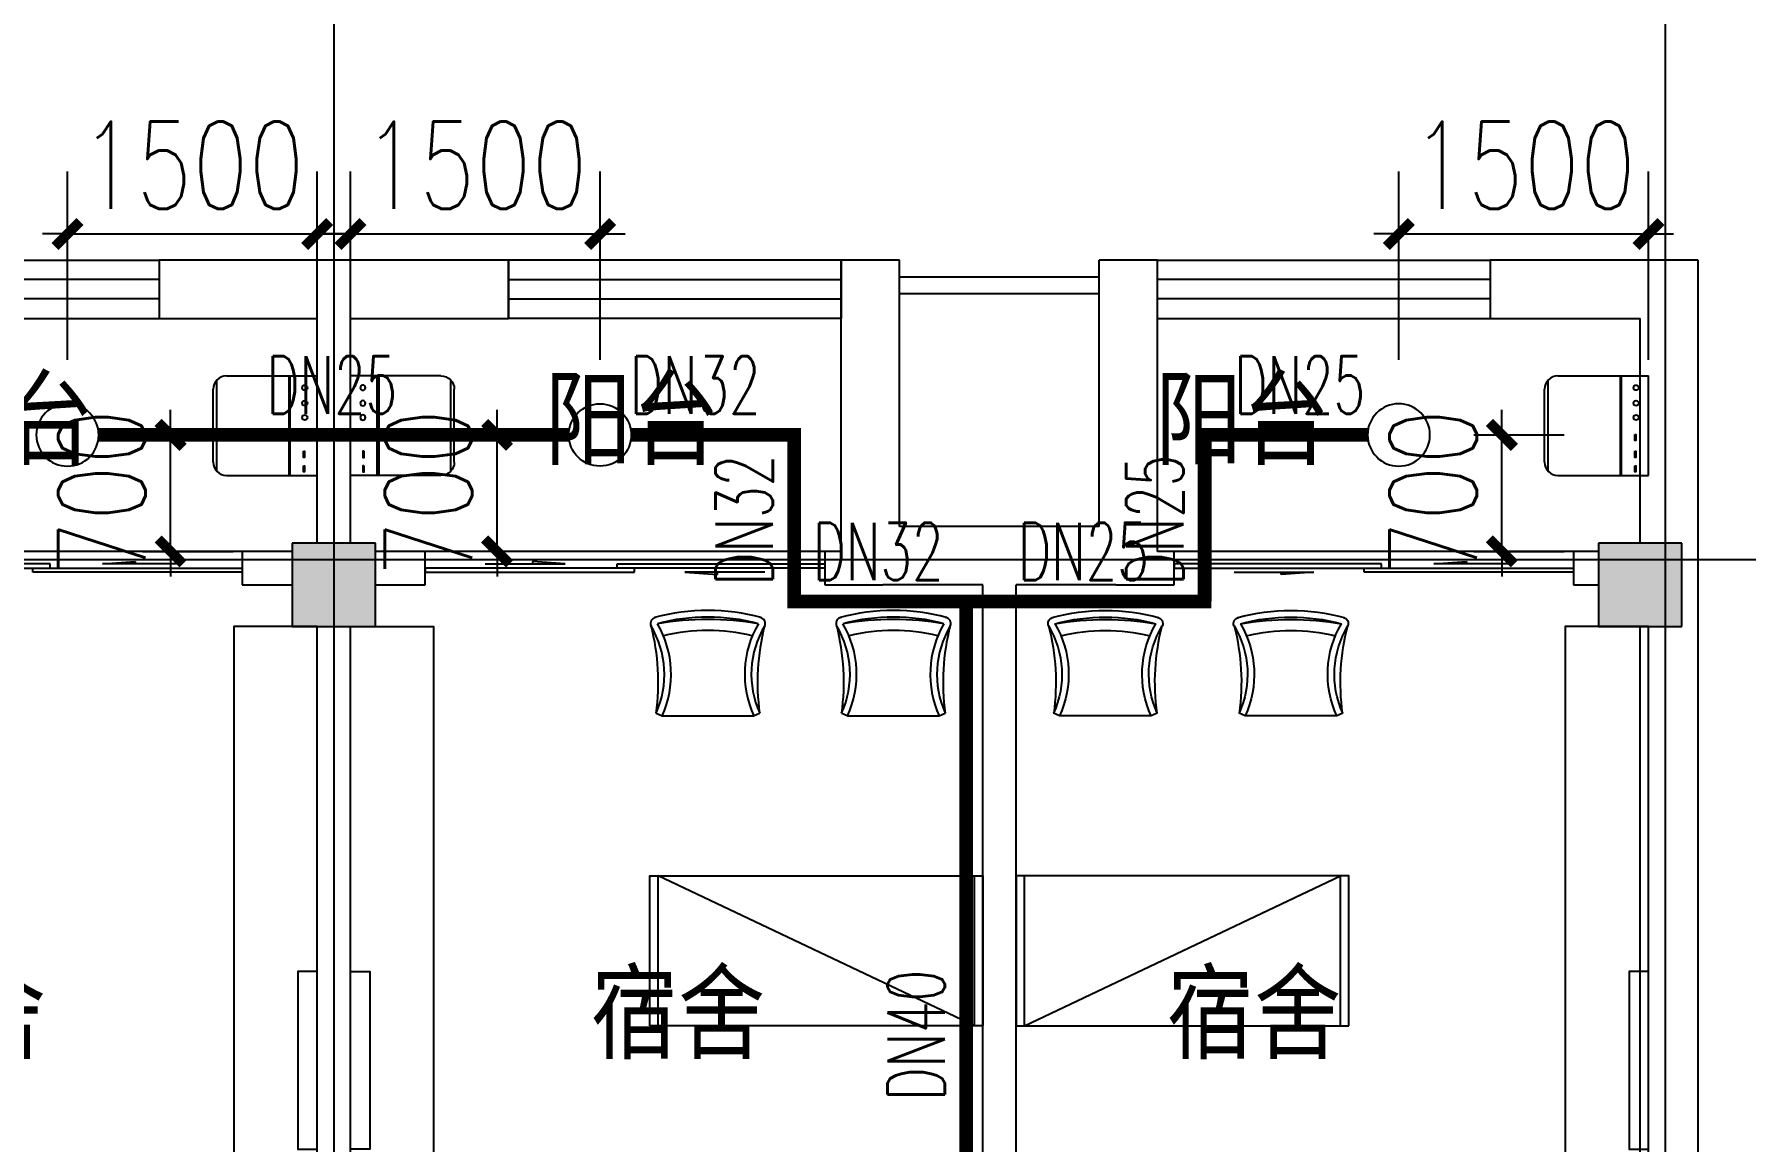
# Model space of a CAD drawing. Extents: x 0 to 2838408, y -923048 to 203859.
# Drawn here: x 2778163 to 2788448, y -614038 to -607384 of the extents above; entities that cross this region are included whole.
import ezdxf

# ---------------------------------------------------------------- set-up
doc = ezdxf.new("R2010")
doc.units = 0
doc.header["$LTSCALE"] = 1000
for name, color, linetype in [('A-Fixt', 81, 'Continuous'), ('COLUMN', 9, 'Continuous'), ('DOTE', 8, 'Continuous'), ('E2-栏杆', 92, 'Continuous'), ('EQUIP_喷头', 7, 'Continuous'), ('PIPE-喷淋', 6, 'Continuous'), ('PUB_HATCH', 8, 'Continuous'), ('PUB_TEXT', 7, 'Continuous'), ('TEXT_喷淋', 7, 'Continuous'), ('TWT_DIM', 3, 'Continuous'), ('WALL', 9, 'Continuous'), ('WINDOW', 4, 'Continuous'), ('XREF', 8, 'Continuous'), ('配景', 3, 'Continuous')]:
    doc.layers.add(name, color=color, linetype=linetype)
doc.styles.add('_TCH_DIM_T3', font='SIMPLEX', dxfattribs={"width": 0.75, "bigfont": 'HZTXT'})
doc.styles.add('_TWT_PIPEDN', font='SIMPLEX', dxfattribs={"width": 0.8, "height": 2.3, "bigfont": 'HZTXT'})
doc.styles.get("Standard").update_dxf_attribs({"font": 'geniso.shx', "bigfont": 'hztxt.shx'})
doc.dimstyles.new('_TWT_ARCH&&150', dxfattribs={"dimtxt": 525, "dimasz": 150, "dimexe": 375, "dimexo": 450, "dimgap": 150, "dimtad": 1, "dimdec": 0, "dimzin": 0, "dimdsep": 46, "dimtxsty": '_TCH_DIM_T3', "dimblk": 'ARCHTICK', "dimcen": 0.09, "dimclrt": 7, "dimazin": 2, "dimtfac": 1, "dimtdec": 0, "dimtix": 1, "dimtmove": 2, "dimatfit": 3, "dimfxl": 1, "dimtolj": 1, "dimtzin": 0, "dimarcsym": 0})

# ---------------------------------------------------------------- blocks, each defined once
blk = doc.blocks.new('单人床')
at = {"layer": 'A-Fixt'}
for p, q in [((47774, 13973), (48674, 13973)), ((47774, 12073), (48674, 13973)), ((47774, 12073), (48674, 12073))]:
    blk.add_line(p, q, dxfattribs=at)
blk.add_lwpolyline([(47774, 14023), (48674, 14023), (48674, 12023), (47774, 12023), (47774, 14023)], dxfattribs=at)
blk = doc.blocks.new('CH_AP01')
for p, q in [((-311, 17), (-275, 0)), ((-275, 0), (275, 0)), ((275, 0), (311, 17))]:
    blk.add_line(p, q)
for centre, radius, start, end in [((0, -579), 1213, 74.7104, 105.2896), ((-307, 555), 37.8, 100.1859, 202.8359), ((-1658, 202), 1360, 352.1659, 14.4283), ((-824, 250), 563, 335.5038, 31.0903), ((0, -579), 1173, 75.0287, 104.9713), ((0, -1278), 1857, 80.611, 99.389), ((-824, 250), 603, 335.5038, 30.2691), ((824, 250), 603, 149.7309, 204.4962), ((824, 250), 563, 148.9097, 204.4962), ((1658, 202), 1360, 165.5717, 187.8341), ((307, 555), 37.8, 337.1641, 79.8141), ((0, -579), 1093, 75.8767, 104.1233)]:
    blk.add_arc(centre, radius, start, end)
blk = doc.blocks.new('A$C61295E98')
at = {"color": 3}
for p, q in [((544, 598), (0, 598)), ((0, 598), (0, 0)), ((161, 598), (161, 0)), ((170, 0), (170, 598)), ((603, 572), (603, 26)), ((624, 518), (624, 80)), ((544, 0), (0, 0))]:
    blk.add_line(p, q, dxfattribs=at)
for points in [[(82, 540), (75, 540), (75, 577), (82, 577)], [(82, 453), (75, 453), (75, 490), (82, 490)], [(82, 353), (75, 353), (75, 389), (82, 389)]]:
    blk.add_lwpolyline(points, close=True, dxfattribs=at)
for centre in [(74, 250), (74, 164), (74, 71)]:
    blk.add_circle(centre, 15.7, dxfattribs=at)
for centre, start, end in [((544, 518), 360, 90), ((544, 80), 270, 0)]:
    blk.add_arc(centre, 80, start, end, dxfattribs=at)
blk = doc.blocks.new('宿舍')
at = {"layer": 'A-Fixt'}
for p, q in [((47854, 13802), (48354, 15702)), ((48354, 13802), (47854, 15702)), ((47854, 13802), (48354, 13802))]:
    blk.add_line(p, q, dxfattribs=at)
for points in [[(47854, 8602), (48354, 8602), (48354, 15702), (47854, 15702)], [(47854, 10676), (47970, 10676), (47970, 11743), (47854, 11743)]]:
    blk.add_lwpolyline(points, close=True, dxfattribs=at)
at = {"xscale": -1, "rotation": 90}
for p in [(63677, 60475), (63677, 58775)]:
    blk.add_blockref('单人床', p, dxfattribs=at)
at = {"layer": 'A-Fixt', "xscale": -1, "rotation": 180}
for p in [(50002, 9140), (51117, 9140)]:
    blk.add_blockref('CH_AP01', p, dxfattribs=at)
at = {"layer": '配景', "color": 252}
blk.add_blockref('A$C61295E98', (47854, 7097), dxfattribs=at)
blk = doc.blocks.new('$WINLIB2D$00000001')
at = {"color": 0}
for points in [[(-0.5, 0.5), (-0.5, -0.5)], [(-0.5, 0.5), (0.5, 0.5)], [(0.5, -0.5), (0.5, 0.5)], [(0.5, 0.1667), (-0.5, 0.1667)], [(0.5, -0.1667), (-0.5, -0.1667)], [(-0.5, -0.5), (0.5, -0.5)]]:
    blk.add_lwpolyline(points, dxfattribs=at)
blk = doc.blocks.new('$DorLib2D$00000131')
at = {"color": 0, "linetype": 'Continuous'}
for p, q in [((0.15, 0.125), (0.2319, 0.1973)), ((0.2319, 0.1973), (0.2319, 0.125)), ((-0.5, 0.125), (-0.5, 0)), ((0.0192, 0.125), (-0.5, 0.125)), ((0.0192, 0), (0.0192, 0.125)), ((0.35, 0.125), (0.15, 0.125)), ((-0.5, 0), (0.0192, 0)), ((-0.024, 0), (0.5, 0)), ((-0.024, -0.125), (-0.024, 0)), ((0.5, 0), (0.5, -0.125)), ((-0.35, -0.125), (-0.15, -0.125)), ((-0.2319, -0.1973), (-0.2319, -0.125)), ((-0.15, -0.125), (-0.2319, -0.1973)), ((0.5, -0.125), (-0.024, -0.125))]:
    blk.add_line(p, q, dxfattribs=at)
blk = doc.blocks.new('4F1')
at = {"layer": 'PUB_HATCH'}
for points in [[(2444166.7, -610441.3), (2443666.7, -610441.3), (2443666.7, -610941.3), (2444166.7, -610941.3)], [(2452016.7, -610441.3), (2451516.7, -610441.3), (2451516.7, -610941.3), (2452016.7, -610941.3)]]:
    blk.add_hatch(color=256, dxfattribs=at).paths.add_polyline_path(points)
at = {"layer": 'COLUMN'}
for p, q in [((2444166.7, -610441.3), (2443666.7, -610441.3)), ((2443666.7, -610441.3), (2443666.7, -610941.3)), ((2444166.7, -610941.3), (2444166.7, -610441.3)), ((2452016.7, -610441.3), (2451516.7, -610441.3)), ((2451516.7, -610441.3), (2451516.7, -610941.3)), ((2452016.7, -610941.3), (2452016.7, -610441.3)), ((2443666.7, -610941.3), (2444166.7, -610941.3)), ((2451516.7, -610941.3), (2452016.7, -610941.3))]:
    blk.add_line(p, q, dxfattribs=at)
at = {"layer": 'DOTE'}
for p, q in [((2443916.7, -606941.3), (2443916.7, -690141.3)), ((2451916.7, -606941.3), (2451916.7, -690141.3)), ((2453916.7, -610541.3), (2343216.7, -610541.3)), ((2453916.7, -610541.3), (2343216.7, -610541.3))]:
    blk.add_line(p, q, dxfattribs=at)
at = {"layer": 'E2-栏杆'}
for points in [[(2447316.7, -608841.3), (2448516.7, -608841.3)], [(2447316.7, -608941.3), (2448516.7, -608941.3)]]:
    blk.add_lwpolyline(points, dxfattribs=at)
at = {"layer": 'WALL'}
for p, q in [((2443916.7, -608741.3), (2442866.7, -608741.3)), ((2442866.7, -608741.3), (2442866.7, -609091.3)), ((2444966.7, -608741.3), (2443916.7, -608741.3)), ((2444966.7, -609091.3), (2444966.7, -608741.3)), ((2447316.7, -608741.3), (2446966.7, -608741.3)), ((2446966.7, -608741.3), (2446966.7, -609091.3)), ((2447316.7, -610341.3), (2447316.7, -608741.3)), ((2448516.7, -610341.3), (2448516.7, -608741.3)), ((2448866.7, -608741.3), (2448516.7, -608741.3)), ((2448866.7, -609091.3), (2448866.7, -608741.3)), ((2452116.7, -608741.3), (2450866.7, -608741.3)), ((2450866.7, -608741.3), (2450866.7, -609091.3)), ((2452116.7, -610541.3), (2452116.7, -608741.3)), ((2442866.7, -609091.3), (2443816.7, -609091.3)), ((2443816.7, -610441.3), (2443816.7, -609091.3)), ((2444016.7, -609091.3), (2444966.7, -609091.3)), ((2444016.7, -610441.3), (2444016.7, -609091.3)), ((2446966.7, -610491.3), (2446966.7, -609091.3)), ((2448866.7, -610491.3), (2448866.7, -609091.3)), ((2450866.7, -609091.3), (2451766.7, -609091.3)), ((2451766.7, -610441.3), (2451766.7, -609091.3)), ((2447916.7, -610341.3), (2447316.7, -610341.3)), ((2448516.7, -610341.3), (2447916.7, -610341.3)), ((2443666.7, -610491.3), (2443366.7, -610491.3)), ((2443366.7, -610491.3), (2443366.7, -610691.3)), ((2444466.7, -610491.3), (2444166.7, -610491.3)), ((2444466.7, -610691.3), (2444466.7, -610491.3)), ((2446966.7, -610491.3), (2446866.7, -610491.3)), ((2446866.7, -610491.3), (2446866.7, -610691.3)), ((2448966.7, -610491.3), (2448866.7, -610491.3)), ((2448966.7, -610691.3), (2448966.7, -610491.3)), ((2451516.7, -610491.3), (2451366.7, -610491.3)), ((2451366.7, -610491.3), (2451366.7, -610691.3)), ((2452116.7, -615891.3), (2452116.7, -610541.3)), ((2443366.7, -610691.3), (2443666.7, -610691.3)), ((2444166.7, -610691.3), (2444466.7, -610691.3)), ((2446866.7, -610691.3), (2447216.7, -610691.3)), ((2447816.7, -610691.3), (2447216.7, -610691.3)), ((2447816.7, -615641.3), (2447816.7, -610691.3)), ((2448616.7, -610691.3), (2448016.7, -610691.3)), ((2448016.7, -615641.3), (2448016.7, -610691.3)), ((2448616.7, -610691.3), (2448966.7, -610691.3)), ((2451366.7, -610691.3), (2451516.7, -610691.3)), ((2443816.7, -615641.3), (2443816.7, -610941.3)), ((2444016.7, -615641.3), (2444016.7, -610941.3)), ((2451766.7, -615641.3), (2451766.7, -610941.3))]:
    blk.add_line(p, q, dxfattribs=at)
at = {"layer": 'WINDOW'}
for p, q in [((2443366.7, -610491.3), (2440966.7, -610491.3)), ((2446866.7, -610491.3), (2444466.7, -610491.3)), ((2451366.7, -610491.3), (2448966.7, -610491.3))]:
    blk.add_line(p, q, dxfattribs=at)
at = {"rotation": 180}
for p in [(2491670.6, -602339.6), (2499670.6, -602339.6)]:
    blk.add_blockref('宿舍', p, dxfattribs=at)
at = {"xscale": -1, "rotation": 180}
blk.add_blockref('宿舍', (2396162.9, -602339.6), dxfattribs=at)
at = {"layer": 'WINDOW', "rotation": 180}
for name, p, xscale, yscale, zscale in [('$WINLIB2D$00000001', (2441866.7, -608916.3), -2000, 350, -2000), ('$WINLIB2D$00000001', (2445966.7, -608916.3), 2000, 350, 2000), ('$WINLIB2D$00000001', (2449866.7, -608916.3), -2000, 350, -2000), ('$DorLib2D$00000131', (2442166.7, -610591.3), -2400, -200, -2400), ('$DorLib2D$00000131', (2445666.7, -610591.3), 2400, -200, 2400), ('$DorLib2D$00000131', (2450166.7, -610591.3), -2400, -200, -2400)]:
    blk.add_blockref(name, p, dxfattribs=dict(at, xscale=xscale, yscale=yscale, zscale=zscale))
at = {"layer": 'PUB_TEXT'}
for s, p in [('阳台', (2441427.8, -609973.2)), ('阳台', (2445184.3, -609973.2)), ('阳台', (2448851.3, -609973.2)), ('宿舍', (2441137.9, -613541)), ('宿舍', (2445460.1, -613541)), ('宿舍', (2448922, -613541))]:
    blk.add_text(s, height=525, dxfattribs=at).set_placement(p)
blk = doc.blocks.new('_ArchTick')
at = {"color": 0, "linetype": 'ByBlock', "const_width": 0.4}
blk.add_lwpolyline([(-0.5, -0.5), (0.5, 0.5)], dxfattribs=at)
blk = doc.blocks.new('*D2841')
at = {"layer": 'Defpoints', "color": 0, "linetype": 'ByBlock', "transparency": 16777216}
for p in [(2779863, -608584), (2778363, -609791), (2779863, -609791)]:
    blk.add_point(p, dxfattribs=at)
at = {"layer": 'TWT_DIM', "color": 0, "linetype": 'ByBlock', "lineweight": -2, "transparency": 16777216}
for p, q in [((2778363, -609341), (2778363, -608209)), ((2779863, -609341), (2779863, -608209)), ((2778363, -608584), (2778213, -608584)), ((2778363, -608584), (2779863, -608584)), ((2779863, -608584), (2780013, -608584))]:
    blk.add_line(p, q, dxfattribs=at)
at = {"layer": 'TWT_DIM', "color": 0, "linetype": 'ByBlock', "lineweight": -2, "transparency": 16777216, "xscale": 150, "yscale": 150, "zscale": 150}
blk.add_blockref('_ArchTick', (2778363, -608584), dxfattribs=at)
at = {"layer": 'TWT_DIM', "color": 0, "linetype": 'ByBlock', "lineweight": -2, "transparency": 16777216, "xscale": 150, "yscale": 150, "zscale": 150, "rotation": 180}
blk.add_blockref('_ArchTick', (2779863, -608584), dxfattribs=at)
at = {"layer": 'TWT_DIM', "color": 7, "linetype": 'ByBlock', "transparency": 16777216, "insert": (2779113, -608171), "char_height": 525, "attachment_point": 5, "style": '_TCH_DIM_T3'}
blk.add_mtext('\\A1;1500', dxfattribs=at)
blk = doc.blocks.new('*D2842')
at = {"layer": 'Defpoints', "color": 0, "linetype": 'ByBlock', "transparency": 16777216}
for p in [(2778363, -609791), (2778982, -609791), (2778363, -610491)]:
    blk.add_point(p, dxfattribs=at)
at = {"layer": 'TWT_DIM', "color": 0, "linetype": 'ByBlock', "lineweight": -2, "transparency": 16777216}
for p, q in [((2778982, -609791), (2778982, -609641)), ((2778813, -609791), (2779357, -609791)), ((2778982, -610491), (2778982, -609791)), ((2778813, -610491), (2779357, -610491)), ((2778982, -610491), (2778982, -610641))]:
    blk.add_line(p, q, dxfattribs=at)
at = {"layer": 'TWT_DIM', "color": 0, "linetype": 'ByBlock', "lineweight": -2, "transparency": 16777216, "xscale": 150, "yscale": 150, "zscale": 150}
for p, rotation in [((2778982, -609791), 270), ((2778982, -610491), 90)]:
    blk.add_blockref('_ArchTick', p, dxfattribs=dict(at, rotation=rotation))
at = {"layer": 'TWT_DIM', "color": 7, "linetype": 'ByBlock', "transparency": 16777216, "insert": (2778569, -610141), "char_height": 525, "attachment_point": 5, "rotation": 90, "style": '_TCH_DIM_T3'}
blk.add_mtext('\\A1;700', dxfattribs=at)
blk = doc.blocks.new('*D2848')
at = {"layer": 'Defpoints', "color": 0, "linetype": 'ByBlock', "transparency": 16777216}
for p in [(2781563, -608584), (2780063, -609791), (2781563, -609791)]:
    blk.add_point(p, dxfattribs=at)
at = {"layer": 'TWT_DIM', "color": 0, "linetype": 'ByBlock', "lineweight": -2, "transparency": 16777216}
for p, q in [((2780063, -609341), (2780063, -608209)), ((2781563, -609341), (2781563, -608209)), ((2780063, -608584), (2779913, -608584)), ((2780063, -608584), (2781563, -608584)), ((2781563, -608584), (2781713, -608584))]:
    blk.add_line(p, q, dxfattribs=at)
at = {"layer": 'TWT_DIM', "color": 0, "linetype": 'ByBlock', "lineweight": -2, "transparency": 16777216, "xscale": 150, "yscale": 150, "zscale": 150}
blk.add_blockref('_ArchTick', (2780063, -608584), dxfattribs=at)
at = {"layer": 'TWT_DIM', "color": 0, "linetype": 'ByBlock', "lineweight": -2, "transparency": 16777216, "xscale": 150, "yscale": 150, "zscale": 150, "rotation": 180}
blk.add_blockref('_ArchTick', (2781563, -608584), dxfattribs=at)
at = {"layer": 'TWT_DIM', "color": 7, "linetype": 'ByBlock', "transparency": 16777216, "insert": (2780813, -608171), "char_height": 525, "attachment_point": 5, "style": '_TCH_DIM_T3'}
blk.add_mtext('\\A1;1500', dxfattribs=at)
blk = doc.blocks.new('*D2849')
at = {"layer": 'Defpoints', "color": 0, "linetype": 'ByBlock', "transparency": 16777216}
for p in [(2780944, -609791), (2781563, -609791), (2781563, -610491)]:
    blk.add_point(p, dxfattribs=at)
at = {"layer": 'TWT_DIM', "color": 0, "linetype": 'ByBlock', "lineweight": -2, "transparency": 16777216}
for p, q in [((2780944, -609791), (2780944, -609641)), ((2781113, -609791), (2780569, -609791)), ((2780944, -610491), (2780944, -609791)), ((2781113, -610491), (2780569, -610491)), ((2780944, -610491), (2780944, -610641))]:
    blk.add_line(p, q, dxfattribs=at)
at = {"layer": 'TWT_DIM', "color": 0, "linetype": 'ByBlock', "lineweight": -2, "transparency": 16777216, "xscale": 150, "yscale": 150, "zscale": 150}
for p, rotation in [((2780944, -609791), 270), ((2780944, -610491), 90)]:
    blk.add_blockref('_ArchTick', p, dxfattribs=dict(at, rotation=rotation))
at = {"layer": 'TWT_DIM', "color": 7, "linetype": 'ByBlock', "transparency": 16777216, "insert": (2780531, -610141), "char_height": 525, "attachment_point": 5, "rotation": 90, "style": '_TCH_DIM_T3'}
blk.add_mtext('\\A1;700', dxfattribs=at)
blk = doc.blocks.new('*D2852')
at = {"layer": 'Defpoints', "color": 0, "linetype": 'ByBlock', "transparency": 16777216}
for p in [(2787863, -608584), (2786363, -609791), (2787863, -609791)]:
    blk.add_point(p, dxfattribs=at)
at = {"layer": 'TWT_DIM', "color": 0, "linetype": 'ByBlock', "lineweight": -2, "transparency": 16777216}
for p, q in [((2786363, -609341), (2786363, -608209)), ((2787863, -609341), (2787863, -608209)), ((2786363, -608584), (2786213, -608584)), ((2786363, -608584), (2787863, -608584)), ((2787863, -608584), (2788013, -608584))]:
    blk.add_line(p, q, dxfattribs=at)
at = {"layer": 'TWT_DIM', "color": 0, "linetype": 'ByBlock', "lineweight": -2, "transparency": 16777216, "xscale": 150, "yscale": 150, "zscale": 150}
blk.add_blockref('_ArchTick', (2786363, -608584), dxfattribs=at)
at = {"layer": 'TWT_DIM', "color": 0, "linetype": 'ByBlock', "lineweight": -2, "transparency": 16777216, "xscale": 150, "yscale": 150, "zscale": 150, "rotation": 180}
blk.add_blockref('_ArchTick', (2787863, -608584), dxfattribs=at)
at = {"layer": 'TWT_DIM', "color": 7, "linetype": 'ByBlock', "transparency": 16777216, "insert": (2787113, -608171), "char_height": 525, "attachment_point": 5, "style": '_TCH_DIM_T3'}
blk.add_mtext('\\A1;1500', dxfattribs=at)
blk = doc.blocks.new('*D2853')
at = {"layer": 'Defpoints', "color": 0, "linetype": 'ByBlock', "transparency": 16777216}
for p in [(2786363, -609791), (2786982, -609791), (2786363, -610491)]:
    blk.add_point(p, dxfattribs=at)
at = {"layer": 'TWT_DIM', "color": 0, "linetype": 'ByBlock', "lineweight": -2, "transparency": 16777216}
for p, q in [((2786982, -609791), (2786982, -609641)), ((2786813, -609791), (2787357, -609791)), ((2786982, -610491), (2786982, -609791)), ((2786813, -610491), (2787357, -610491)), ((2786982, -610491), (2786982, -610641))]:
    blk.add_line(p, q, dxfattribs=at)
at = {"layer": 'TWT_DIM', "color": 0, "linetype": 'ByBlock', "lineweight": -2, "transparency": 16777216, "xscale": 150, "yscale": 150, "zscale": 150}
for p, rotation in [((2786982, -609791), 270), ((2786982, -610491), 90)]:
    blk.add_blockref('_ArchTick', p, dxfattribs=dict(at, rotation=rotation))
at = {"layer": 'TWT_DIM', "color": 7, "linetype": 'ByBlock', "transparency": 16777216, "insert": (2786569, -610141), "char_height": 525, "attachment_point": 5, "rotation": 90, "style": '_TCH_DIM_T3'}
blk.add_mtext('\\A1;700', dxfattribs=at)
blk = doc.blocks.new('$TwtSys$00000125')
blk.add_circle((0, 0, 0), 1)

msp = doc.modelspace()

# ---------------------------------------------------------------- hatches: boundary and pattern name
at = {"layer": 'PIPE-喷淋', "linetype": 'ByBlock'}
for points in [[(2782729.3, -609791.3), (2782770.6, -609791.3), (2782770.6, -609750)], [(2782729.3, -609791.3), (2782729.3, -609750), (2782770.6, -609750)], [(2785195.8, -609791.3), (2785154.5, -609791.3), (2785154.5, -609750)], [(2785195.8, -609791.3), (2785195.8, -609750), (2785154.5, -609750)], [(2782729.3, -610791.3), (2782729.3, -610832.5), (2782688.1, -610832.5)], [(2782729.3, -610791.3), (2782688.1, -610791.3), (2782688.1, -610832.5)], [(2785195.8, -610791.3), (2785195.8, -610832.5), (2785237, -610832.5)], [(2785195.8, -610791.3), (2785237, -610791.3), (2785237, -610832.5)]]:
    msp.add_hatch(color=256, dxfattribs=at).paths.add_polyline_path(points)

# ---------------------------------------------------------------- linework, layer by layer
at = {"layer": 'PIPE-喷淋', "linetype": 'ByBlock', "ltscale": 1.5, "const_width": 82.5}
for points in [[(2781375, -609791.3), (2778550, -609791.3)], [(2782729.3, -609791.3), (2781750, -609791.3)], [(2782729.3, -610791.3), (2782729.3, -609791.3)], [(2785195.8, -610791.3), (2785195.8, -609791.3)], [(2785195.8, -609791.3), (2786175, -609791.3)], [(2783762.5, -610791.3), (2782729.3, -610791.3)], [(2783762.5, -615980.8), (2783762.5, -610791.3)], [(2783762.5, -610791.3), (2785195.8, -610791.3)]]:
    msp.add_lwpolyline(points, dxfattribs=at)

# ---------------------------------------------------------------- block references
at = {"layer": 'EQUIP_喷头', "linetype": 'ByBlock', "xscale": 187.5, "yscale": -187.5, "zscale": 187.5, "rotation": 180}
for p in [(2778362.5, -609791.3), (2786362.5, -609791.3)]:
    msp.add_blockref('$TwtSys$00000125', p, dxfattribs=at)
at = {"layer": 'EQUIP_喷头', "linetype": 'ByBlock', "xscale": 187.5, "yscale": 187.5, "zscale": 187.5}
msp.add_blockref('$TwtSys$00000125', (2781562.5, -609791.3), dxfattribs=at)
at = {"layer": 'XREF'}
msp.add_blockref('4F1', (336045.8, 0), dxfattribs=at)

# ---------------------------------------------------------------- texts
at = {"layer": 'TEXT_喷淋', "color": 251, "linetype": 'ByBlock', "style": '_TWT_PIPEDN', "width": 0.64}
for s, p in [('DN25', (2779557.7, -609663.8)), ('DN32', (2781741.1, -609663.8)), ('DN25', (2785374.4, -609663.8)), ('DN32', (2782841.1, -610663.8)), ('DN25', (2784074.4, -610663.8))]:
    msp.add_text(s, height=345, dxfattribs=at).set_placement(p)
for s, p in [('DN32', (2782601.8, -610696.1)), ('DN25', (2785068.3, -610696.1)), ('DN40', (2783635, -613790.8))]:
    msp.add_text(s, height=345, rotation=90, dxfattribs=at).set_placement(p)

# ---------------------------------------------------------------- dimensions: what is measured, and where the dimension line sits
at = {"layer": 'TWT_DIM', "linetype": 'ByBlock'}
for p1, p2, distance, picture, middle in [((2778362.5, -609791.3), (2779862.5, -609791.3), 1207.4, '*D2841', (2779112.5, -608171.4)), ((2780062.5, -609791.3), (2781562.5, -609791.3), 1207.4, '*D2848', (2780812.5, -608171.4)), ((2786362.5, -609791.3), (2787862.5, -609791.3), 1207.4, '*D2852', (2787112.5, -608171.4)), ((2778362.5, -610491.3), (2778362.5, -609791.3), -619, '*D2842', (2778569, -610141.3)), ((2781562.5, -610491.3), (2781562.5, -609791.3), 619, '*D2849', (2780531, -610141.3)), ((2786362.5, -610491.3), (2786362.5, -609791.3), -619, '*D2853', (2786569, -610141.3))]:
    dim = msp.add_aligned_dim(p1=p1, p2=p2, distance=distance, dimstyle='_TWT_ARCH&&150', dxfattribs=at)
    dim.commit()
    dim.dimension.update_dxf_attribs({"geometry": picture, "text_midpoint": middle})

doc.saveas('drawing.dxf')
